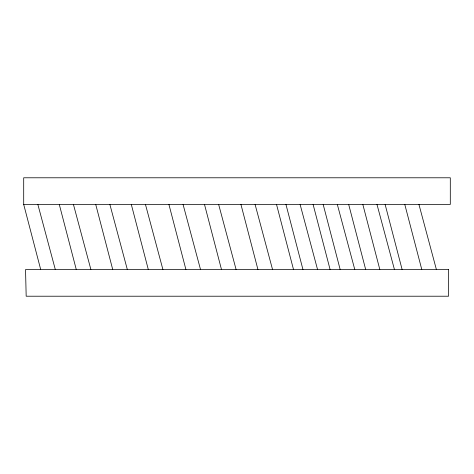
<?xml version="1.0" encoding="UTF-8"?>
<svg xmlns="http://www.w3.org/2000/svg" width="474" height="474" viewBox="0 0 474 474"><rect width="100%" height="100%" fill="white"/><g stroke="black" fill="none" stroke-linecap="round" stroke-linejoin="round"><path stroke-width="0.71" d="M23.7 204.43L450.3 204.43L450.3 177.786L23.7 177.786L23.7 204.43L40.711 269.57M418.939 204.43L436.406 269.57M376.984 204.43L394.451 269.57M337.322 204.43L354.789 269.57M300.101 204.43L317.568 269.57M255.089 204.43L272.556 269.57M218.644 204.43L236.111 269.57M183.065 204.43L200.532 269.57M145.453 204.43L162.92 269.57M109.873 204.43L127.34 269.57M73.434 204.43L90.901 269.57M37.855 204.43L55.322 269.57M404.79 204.43L421.801 269.57M385.125 204.43L402.13 269.57M362.829 204.43L379.84 269.57M348.68 204.43L365.691 269.57M323.173 204.43L340.178 269.57M313.101 204.43L330.105 269.57M285.952 204.43L302.963 269.57M276.52 204.43L293.524 269.57M240.934 204.43L257.945 269.57M204.495 204.43L221.5 269.57M168.916 204.43L185.921 269.57M131.304 204.43L148.315 269.57M95.724 204.43L112.735 269.57M59.28 204.43L76.29 269.57M448.564 269.57L25.537 269.57L26.177 296.214L448.564 296.214L448.564 269.57"/></g></svg>
